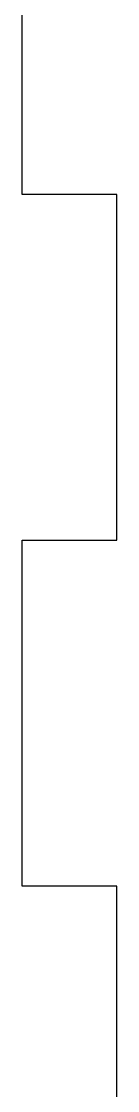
# Model space of a CAD drawing. Extents: x -49 to 228, y 26 to 250.
# Drawn here: x -48.43 to -45.43, y 59.64 to 93.64 of the extents above; entities that cross this region are included whole.
import ezdxf

# ---------------------------------------------------------------- set-up
doc = ezdxf.new("R2010")
doc.units = 0
doc.layers.add('Ebene_1', color=7, linetype='CONTINUOUS')

msp = doc.modelspace()

# ---------------------------------------------------------------- linework, layer by layer
at = {"layer": 'Ebene_1', "color": 1}
for p, q in [((-48.432, 88.139901), (-48.432, 99.1399)), ((-45.431871, 88.139901), (-48.432, 88.139901)), ((-45.431871, 77.139899), (-45.431871, 88.139901)), ((-48.432, 66.1399), (-48.432, 77.139899)), ((-48.432, 77.139899), (-45.431871, 77.139899)), ((-45.431871, 66.1399), (-48.432, 66.1399)), ((-45.431871, 55.139901), (-45.431871, 66.1399))]:
    msp.add_line(p, q, dxfattribs=at)

doc.saveas('drawing.dxf')
